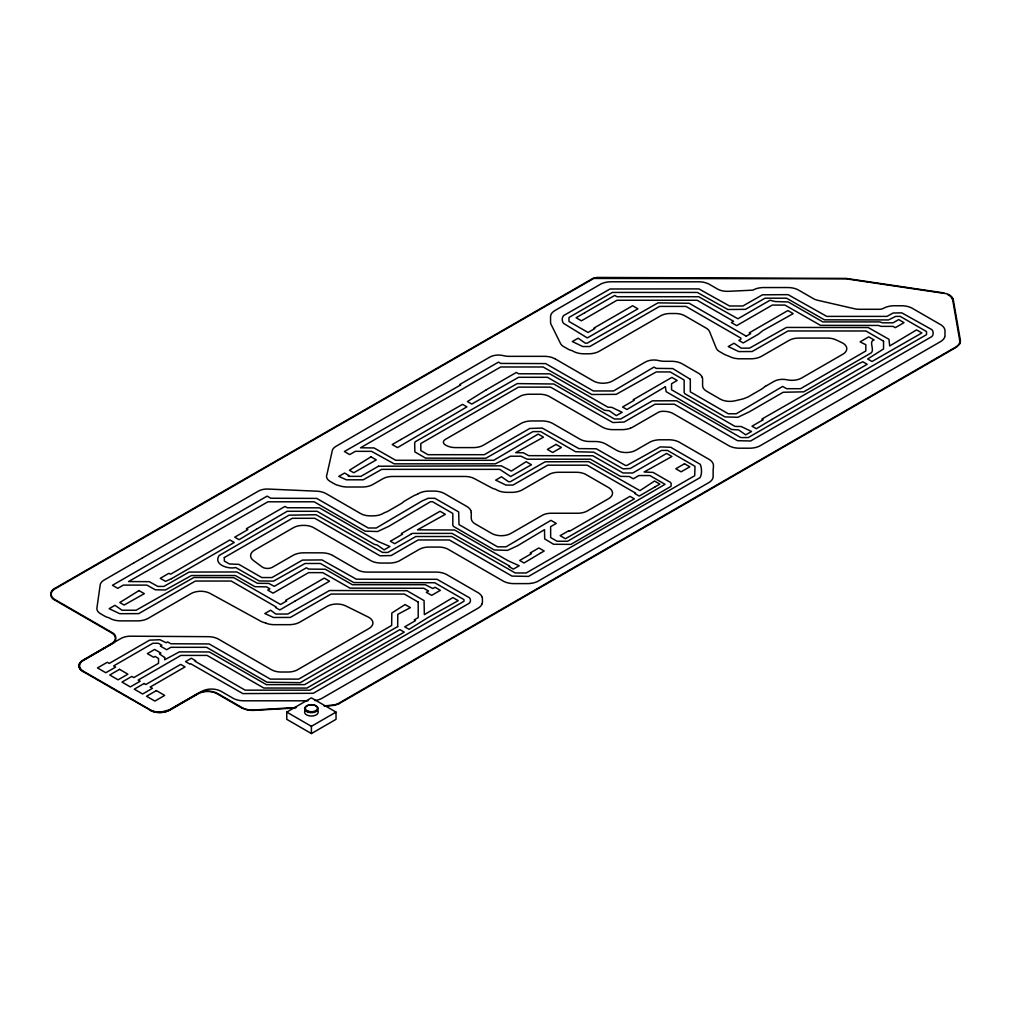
<?xml version="1.0" encoding="UTF-8"?>
<svg xmlns="http://www.w3.org/2000/svg" width="1011" height="1011" viewBox="0 0 1011 1011"><rect width="100%" height="100%" fill="white"/><g stroke="black" fill="none" stroke-linecap="round" stroke-linejoin="round"><path stroke-width="1.5" d="M78.946 666.527L79.351 663.759L81.436 661.169L111.463 643.666A13.333 7.696 0 0 0 111.45 632.772L54.594 599.953M54.581 588.528C49.539 590.614 49.362 597.83 54.556 599.927M54.594 588.516L593.432 278.101L597.122 277.444L846.156 278.417L943.882 292.925M133.844 562.9L104.133 580.049A13.661 7.886 0 0 0 100.14 585.268L96.917 608.091A12.296 7.102 0 0 0 100.481 613.69L104.828 616.204A12.296 7.102 0 0 0 109.024 617.784L110.376 618.555A12.296 7.102 0 0 0 112.335 619.414L112.701 619.553A12.296 7.102 0 0 0 114.9 620.211A12.296 7.102 0 0 0 117.238 620.64L117.642 620.691A12.296 7.102 0 0 0 120.094 620.88L138.077 620.88A12.296 7.102 0 0 0 140.529 620.691L140.933 620.64A12.296 7.102 0 0 0 143.271 620.211A12.296 7.102 0 0 0 145.47 619.553L145.824 619.414A12.296 7.102 0 0 0 147.783 618.555L191.092 593.571A13.661 7.886 0 0 1 210.149 593.432L260.32 620.981A13.661 7.886 0 0 0 264.048 622.523A13.661 7.886 0 0 1 265.716 623.067L265.931 623.142M133.882 562.874L142.197 558.072M746.219 336.195L750.63 333.655L749.265 332.859L787.898 310.554L793.205 313.625L762.787 330.635L758.44 334.161L743.211 342.944L738.864 340.442L740.861 339.292L740.861 338.104L685.963 306.409L659.564 306.409L589.792 346.533L582.702 346.533L572.34 341.541L578.14 338.205L585.268 343.159L587.214 343.159L658.009 302.87L689.211 303.275L746.105 336.12M765.466 386.316L773.971 381.412A12.296 7.102 0 0 1 787.076 379.807A13.661 7.886 0 0 0 801.622 378.026L842.77 354.267A13.661 7.886 0 0 0 841.771 342.577L836.009 339.86A13.661 7.886 0 0 0 827.352 338.078L798.741 338.078A13.661 7.886 0 0 0 789.073 340.391L761.7 356.188A12.296 7.102 0 0 1 761.157 356.491A12.296 7.102 0 0 1 759.097 357.376A12.296 7.102 0 0 1 756.797 358.096A12.296 7.102 0 0 1 754.37 358.539L754.029 358.576A13.661 7.886 0 0 1 751.249 358.791L739.837 358.791A12.296 7.102 0 0 1 739.028 358.779A12.296 7.102 0 0 1 736.716 358.589L736.362 358.539A12.296 7.102 0 0 1 733.986 358.121A12.296 7.102 0 0 1 731.812 357.464L731.458 357.338A12.296 7.102 0 0 1 729.525 356.491L725.633 354.937A12.296 7.102 0 0 1 723.901 354.103L719.554 351.588A12.296 7.102 0 0 1 716.268 348.188L709.646 331.798A13.661 7.886 0 0 0 706.007 328.019L684.864 315.811A13.661 7.886 0 0 0 675.209 313.511L670.306 313.511A13.661 7.886 0 0 0 660.651 315.811L599.359 351.209A12.296 7.102 0 0 1 598.866 351.474A12.296 7.102 0 0 1 596.92 352.334A13.661 7.886 0 0 0 596.566 352.46A12.296 7.102 0 0 1 592.256 353.496M286.77 712.098L311.401 697.868L336.031 712.098L336.031 719.339L311.401 733.556L286.77 719.339L286.77 712.098L311.401 726.315L336.031 712.098M339.115 703.618L956.419 347.215L960.071 343.538L960.45 340.732L953.158 298.978M142.387 557.958L258.424 491.106A12.296 7.102 0 0 1 268.041 489.046L315.887 491.156A12.296 7.102 0 0 1 318.566 491.346L318.983 491.397A12.296 7.102 0 0 1 321.334 491.826A12.296 7.102 0 0 1 323.545 492.496L323.899 492.635A12.296 7.102 0 0 1 325.757 493.444A12.296 7.102 0 0 1 326.313 493.747L360.636 513.563A13.661 7.886 0 0 0 370.721 515.875L373.779 515.812A13.661 7.886 0 0 0 383.005 513.512L383.523 513.209A12.296 7.102 0 0 1 385.734 512.198A13.661 7.886 0 0 0 388.199 511.073L401.076 503.63A13.661 7.886 0 0 0 402.985 502.252A13.661 7.886 0 0 1 404.893 500.875L413.474 495.921A12.296 7.102 0 0 1 415.685 494.91A13.661 7.886 0 0 0 418.137 493.785M418.301 493.697L418.781 493.431A12.296 7.102 0 0 1 420.74 492.572L421.094 492.433A12.296 7.102 0 0 1 423.331 491.763A12.296 7.102 0 0 1 425.644 491.346L426.048 491.295A12.296 7.102 0 0 1 428.474 491.106L433.845 491.093A12.296 7.102 0 0 1 434.629 491.106A12.296 7.102 0 0 1 436.967 491.295L437.384 491.346A12.296 7.102 0 0 1 439.734 491.776A12.296 7.102 0 0 1 442.034 492.483A12.663 7.317 0 0 1 444.385 493.52L467.069 506.612A12.296 7.102 0 0 1 468.738 507.863L468.965 508.065A12.296 7.102 0 0 1 470.722 510.517M339.064 703.643L335.121 705.236L324.417 706.31M296.476 707.523L253.167 710.025A13.37 7.722 0 0 1 242.375 707.801L217.517 693.458C211.552 690.311 203.742 690.311 197.764 693.432L169.254 709.886L160.976 712.123A13.345 7.709 0 0 1 150.386 709.886L83.483 671.266A13.333 7.696 0 0 1 83.483 660.373L111.956 643.931C116.998 641.859 117.2 634.63 111.994 632.532L55.099 599.675A13.333 7.696 0 0 1 55.087 588.794L593.773 278.442L846.106 278.809L943.629 293.291C947.446 293.481 951.477 295.275 953.133 298.927M324.316 705.918L334.831 704.869L338.647 703.327L955.926 346.95A13.358 7.709 0 0 0 959.768 340.72L952.691 299.825L950.782 296.564L947.711 294.567M294.997 708.003L253.142 710.417L248.302 710.202L241.932 708.104M308.001 700.8L244.194 700.8A12.941 7.469 0 0 1 243.183 700.787A12.296 7.102 0 0 1 240.77 700.598A13.661 7.886 0 0 0 240.353 700.547A12.296 7.102 0 0 1 238.053 700.143A12.296 7.102 0 0 1 235.803 699.46A13.661 7.886 0 0 0 235.449 699.334A12.296 7.102 0 0 1 233.49 698.475A12.296 7.102 0 0 1 233.01 698.209L221.144 691.36A13.661 7.886 0 0 0 201.834 691.36L169.241 710.177A13.661 7.886 0 0 1 151.84 711.099L82.99 671.531L80.198 669.231L78.946 666.552M266.108 623.206L266.424 623.332A12.296 7.102 0 0 0 268.673 624.014A12.296 7.102 0 0 0 270.986 624.432L271.403 624.482A12.296 7.102 0 0 0 273.956 624.672L289.487 624.672A13.661 7.886 0 0 0 292.267 624.469L292.609 624.432A12.296 7.102 0 0 0 294.921 624.014A12.296 7.102 0 0 0 297.183 623.332L297.537 623.193A12.296 7.102 0 0 0 299.382 622.384A12.296 7.102 0 0 0 299.938 622.081L327.223 606.335A13.661 7.886 0 0 1 345.762 605.918L368.143 616.988A13.661 7.886 0 0 1 368.914 628.551L297.626 669.712A13.661 7.886 0 0 1 287.971 672.024L281.096 672.024A13.661 7.886 0 0 1 271.441 669.712L218.313 639.04A12.296 7.102 0 0 0 216.089 638.08A12.296 7.102 0 0 0 213.801 637.36A12.296 7.102 0 0 0 211.387 636.93L211.122 636.892A12.296 7.102 0 0 0 208.544 636.69A12.941 7.469 0 0 0 207.546 636.677L130.71 636.197A13.661 7.886 0 0 0 120.878 638.51L82.99 660.385A13.661 7.886 0 0 0 82.99 671.531M149.919 710.177C156.01 713.298 163.63 713.324 169.722 710.177L198.181 693.748A13.333 7.696 0 0 1 217.049 693.736L241.907 708.092M555.241 358.93L593.331 380.932A13.661 7.886 0 0 0 612.653 380.932L645.296 362.077A12.296 7.102 0 0 1 658.982 360.611A13.661 7.886 0 0 0 664.53 361.293L671.14 361.293A12.802 7.393 0 0 1 672.252 361.306A12.296 7.102 0 0 1 674.564 361.496L674.982 361.546A12.296 7.102 0 0 1 677.307 361.963A12.296 7.102 0 0 1 679.645 362.684A12.65 7.304 0 0 1 681.995 363.707L698.399 373.185A12.296 7.102 0 0 1 700.206 374.55A12.296 7.102 0 0 1 702.051 377.09M332.568 555.431L357.426 569.787A13.661 7.886 0 0 0 367.081 572.1L436.588 572.1A12.296 7.102 0 0 1 439.14 572.289A13.661 7.886 0 0 0 439.558 572.352A12.296 7.102 0 0 1 441.87 572.769A12.296 7.102 0 0 1 444.12 573.452A13.661 7.886 0 0 0 444.486 573.578A12.296 7.102 0 0 1 446.331 574.387A12.296 7.102 0 0 1 446.887 574.69L477.925 592.61A12.296 7.102 0 0 1 478.443 592.926A12.296 7.102 0 0 1 479.846 594A13.661 7.886 0 0 0 480.073 594.203A12.296 7.102 0 0 1 481.881 596.705M702.177 377.293L702.253 377.482A12.296 7.102 0 0 1 702.582 378.809A12.296 7.102 0 0 1 702.607 379.277L702.594 385.646A13.661 7.886 0 0 0 706.601 391.219L720.198 399.08A13.661 7.886 0 0 0 734.984 400.811L741.948 399.181A13.661 7.886 0 0 0 745.195 398.107A12.296 7.102 0 0 1 746.244 397.689A13.661 7.886 0 0 0 748.696 396.565L761.561 389.134A13.661 7.886 0 0 0 763.469 387.756A13.661 7.886 0 0 1 765.428 386.341M470.823 510.656L470.911 510.896A12.296 7.102 0 0 1 471.24 512.539M471.265 512.691L471.265 518.365A13.661 7.886 0 0 0 475.258 523.938L491.649 533.404A13.661 7.886 0 0 0 510.959 533.404L542.262 515.332A12.296 7.102 0 0 1 550.957 513.247L577.685 513.247A13.661 7.886 0 0 0 587.34 510.934L608.534 498.714A13.661 7.886 0 0 0 608.534 487.555L586.077 474.589A13.661 7.886 0 0 0 576.422 472.276L558.438 472.276A13.661 7.886 0 0 0 548.783 474.589L522.181 489.931A12.296 7.102 0 0 1 520.02 490.904L519.755 491.005A12.296 7.102 0 0 1 517.506 491.687A12.296 7.102 0 0 1 515.18 492.104L514.763 492.155A12.296 7.102 0 0 1 512.451 492.344A12.296 7.102 0 0 1 511.629 492.357L506.701 492.344A12.296 7.102 0 0 1 504.148 492.155L503.832 492.117A12.296 7.102 0 0 1 501.418 491.687A12.296 7.102 0 0 1 499.169 491.005L498.853 490.878A12.296 7.102 0 0 1 496.957 490.057A12.296 7.102 0 0 1 496.401 489.754L495.529 489.248A12.296 7.102 0 0 1 491.333 487.668L474.058 478.468A13.661 7.886 0 0 0 464.946 476.459L392.483 476.459A13.661 7.886 0 0 0 382.815 478.772L372.553 484.673A12.296 7.102 0 0 1 370.607 485.533L370.342 485.634A12.296 7.102 0 0 1 368.004 486.342A12.296 7.102 0 0 1 365.704 486.759L365.287 486.809A12.296 7.102 0 0 1 362.861 486.999A12.296 7.102 0 0 1 362.178 487.011L346.912 486.999A12.296 7.102 0 0 1 344.334 486.809L343.967 486.759A12.296 7.102 0 0 1 341.566 486.329A12.296 7.102 0 0 1 340.037 485.899A13.661 7.886 0 0 0 338.571 485.482A13.661 7.886 0 0 1 334.262 483.801L330.104 481.4A12.296 7.102 0 0 1 326.793 474.841A13.661 7.886 0 0 0 327.008 474.159L332.012 451.917A13.661 7.886 0 0 0 332.101 451.386A13.661 7.886 0 0 1 336.069 446.281L450.097 380.123A13.661 7.886 0 0 1 451.272 379.34L459.828 374.411A12.296 7.102 0 0 1 460.852 373.88L489.766 357.123A12.296 7.102 0 0 1 503.453 355.657A13.661 7.886 0 0 0 509.001 356.34L544.057 356.34A13.181 7.608 0 0 1 544.929 356.34A12.296 7.102 0 0 1 547.494 356.542L547.911 356.592A12.296 7.102 0 0 1 550.262 357.009A12.296 7.102 0 0 1 552.474 357.692L552.827 357.818A12.296 7.102 0 0 1 555.039 358.829M311.401 726.315L311.401 733.556M314.825 700.547A12.296 7.102 0 0 0 317.176 700.117A12.296 7.102 0 0 0 319.299 699.486A13.661 7.886 0 0 1 319.653 699.347A12.296 7.102 0 0 0 321.827 698.386L478.228 608.091A12.726 7.355 0 0 0 480.023 606.714A12.296 7.102 0 0 0 481.211 605.437A12.296 7.102 0 0 0 481.982 604.035A13.661 7.886 0 0 1 482.07 603.794M482.095 603.643A12.296 7.102 0 0 0 482.424 601.987L482.411 598.638A13.661 7.886 0 0 0 482.057 597.033M332.366 555.33A12.296 7.102 0 0 0 330.155 554.319A13.661 7.886 0 0 1 329.801 554.18A12.296 7.102 0 0 0 327.589 553.51A12.296 7.102 0 0 0 325.239 553.08A13.661 7.886 0 0 1 324.822 553.03A12.296 7.102 0 0 0 322.256 552.84A13.181 7.608 0 0 0 321.384 552.827L304.109 552.827A12.941 7.469 0 0 0 303.11 552.84A12.296 7.102 0 0 0 300.684 553.03A13.661 7.886 0 0 1 300.267 553.08A12.296 7.102 0 0 0 297.967 553.497A12.296 7.102 0 0 0 295.717 554.167A13.661 7.886 0 0 1 295.364 554.306A12.296 7.102 0 0 0 293.417 555.165A12.296 7.102 0 0 0 292.925 555.431L272.338 567.31A6.824 3.943 0 0 1 262.127 566.944L253.47 560.524A13.661 7.886 0 0 1 254.595 550.11L293.405 527.704A13.661 7.886 0 0 1 303.06 525.391L304.033 525.391A13.661 7.886 0 0 1 313.701 527.704L370.772 560.65A12.65 7.304 0 0 0 373.122 561.674A12.296 7.102 0 0 0 375.46 562.394A12.296 7.102 0 0 0 377.785 562.811A13.661 7.886 0 0 1 378.202 562.862A12.296 7.102 0 0 0 380.515 563.051A12.296 7.102 0 0 0 381.311 563.064L389.172 563.064A12.296 7.102 0 0 0 389.968 563.051A12.296 7.102 0 0 0 392.281 562.862A13.661 7.886 0 0 1 392.698 562.811A12.296 7.102 0 0 0 395.023 562.394A12.296 7.102 0 0 0 397.184 561.75A13.661 7.886 0 0 1 397.538 561.623A12.296 7.102 0 0 0 399.699 560.65L419.249 549.377A13.661 7.886 0 0 1 428.904 547.065L438.635 547.065A13.661 7.886 0 0 1 448.303 549.377L503.415 581.186A12.65 7.304 0 0 0 505.765 582.222A12.296 7.102 0 0 0 508.103 582.93A12.296 7.102 0 0 0 510.429 583.347A13.661 7.886 0 0 1 510.833 583.41A12.296 7.102 0 0 0 513.146 583.587A12.296 7.102 0 0 0 513.954 583.612L527.944 583.6A13.661 7.886 0 0 0 530.724 583.398M531.066 583.347A12.296 7.102 0 0 0 533.378 582.93A12.296 7.102 0 0 0 535.628 582.248A13.661 7.886 0 0 1 535.994 582.121A12.296 7.102 0 0 0 537.839 581.312A12.296 7.102 0 0 0 538.395 581.009L708.648 482.715A12.296 7.102 0 0 0 709.166 482.386A12.296 7.102 0 0 0 710.569 481.324A13.661 7.886 0 0 1 710.809 481.122A12.296 7.102 0 0 0 711.984 479.821A12.296 7.102 0 0 0 712.704 478.481A13.661 7.886 0 0 1 712.806 478.241A12.296 7.102 0 0 0 713.134 476.775L713.147 469.647A13.661 7.886 0 0 1 713.286 468.51A12.296 7.102 0 0 0 713.412 467.663L713.425 465.553A12.296 7.102 0 0 0 713.4 465.085A12.296 7.102 0 0 0 713.084 463.746A13.661 7.886 0 0 1 712.982 463.518A12.296 7.102 0 0 0 712.262 462.179A12.296 7.102 0 0 0 711.137 460.928A13.661 7.886 0 0 1 710.91 460.713A12.296 7.102 0 0 0 709.242 459.462L679.341 442.211A12.65 7.304 0 0 0 676.991 441.175A12.296 7.102 0 0 0 674.653 440.455A12.296 7.102 0 0 0 672.328 440.038A13.661 7.886 0 0 1 671.923 439.987A12.296 7.102 0 0 0 669.598 439.798A12.296 7.102 0 0 0 668.802 439.785L660.284 439.785A12.296 7.102 0 0 0 659.475 439.798A12.296 7.102 0 0 0 657.163 439.987A13.661 7.886 0 0 1 656.758 440.038A12.296 7.102 0 0 0 654.433 440.455A12.296 7.102 0 0 0 652.259 441.112A13.661 7.886 0 0 1 651.905 441.238A12.296 7.102 0 0 0 649.972 442.085A12.296 7.102 0 0 0 649.416 442.388L635.805 450.236A13.661 7.886 0 0 1 616.483 450.236L605.854 444.107A12.296 7.102 0 0 0 605.298 443.804A12.296 7.102 0 0 0 603.453 442.995A13.661 7.886 0 0 1 603.099 442.856A12.296 7.102 0 0 0 600.85 442.173A12.296 7.102 0 0 0 598.525 441.756A13.661 7.886 0 0 1 598.108 441.706A12.296 7.102 0 0 0 595.567 441.516L589.59 441.504A13.661 7.886 0 0 1 579.948 439.191L552.84 423.546A12.296 7.102 0 0 0 552.284 423.255A12.296 7.102 0 0 0 550.439 422.434A13.661 7.886 0 0 1 550.072 422.307A12.296 7.102 0 0 0 547.861 421.638A12.296 7.102 0 0 0 545.51 421.208A13.661 7.886 0 0 1 545.106 421.157A12.296 7.102 0 0 0 542.528 420.955L531.723 420.955A12.296 7.102 0 0 0 531.028 420.968A12.296 7.102 0 0 0 528.614 421.157A13.661 7.886 0 0 1 528.197 421.208A12.296 7.102 0 0 0 525.897 421.625A12.296 7.102 0 0 0 523.647 422.295A13.661 7.886 0 0 1 523.294 422.421A12.296 7.102 0 0 0 521.347 423.293A12.296 7.102 0 0 0 520.855 423.558L483.207 445.282A13.661 7.886 0 0 1 473.552 447.595L455.595 447.595A13.661 7.886 0 0 1 446.078 445.371L445.447 445.017A6.824 3.943 0 0 1 445.371 439.393L519.591 396.552A13.661 7.886 0 0 1 529.246 394.239L539.786 394.239A13.661 7.886 0 0 1 549.441 396.552L602.278 427.046A12.296 7.102 0 0 0 602.834 427.35A12.296 7.102 0 0 0 604.768 428.196A13.661 7.886 0 0 1 605.121 428.323A12.296 7.102 0 0 0 607.295 428.98A12.296 7.102 0 0 0 609.62 429.397A13.661 7.886 0 0 1 610.025 429.448A12.296 7.102 0 0 0 612.337 429.637A12.296 7.102 0 0 0 613.146 429.65L622.397 429.637A13.661 7.886 0 0 0 625.177 429.435M625.518 429.397A12.296 7.102 0 0 0 627.831 428.98A12.296 7.102 0 0 0 630.08 428.298A13.661 7.886 0 0 1 630.434 428.159M630.637 428.057A12.296 7.102 0 0 0 632.848 427.046L658.11 412.463A6.824 3.943 0 0 1 662.938 411.3L663.557 411.3A13.661 7.886 0 0 1 673.212 413.613L728.615 445.598A12.296 7.102 0 0 0 729.171 445.902A12.296 7.102 0 0 0 731.029 446.71A13.661 7.886 0 0 1 731.383 446.849A12.296 7.102 0 0 0 733.632 447.532A12.296 7.102 0 0 0 735.957 447.949A13.661 7.886 0 0 1 736.362 447.999A12.296 7.102 0 0 0 738.915 448.189L749.543 448.202A12.296 7.102 0 0 0 750.352 448.189A12.296 7.102 0 0 0 752.664 447.999A13.661 7.886 0 0 1 753.069 447.949A12.296 7.102 0 0 0 755.394 447.532A12.296 7.102 0 0 0 757.555 446.875A13.661 7.886 0 0 1 757.921 446.748A12.296 7.102 0 0 0 759.855 445.902A12.296 7.102 0 0 0 760.411 445.611L940.483 341.642A12.296 7.102 0 0 0 941.001 341.326A12.296 7.102 0 0 0 942.467 340.201A13.661 7.886 0 0 1 942.694 339.999A12.296 7.102 0 0 0 943.819 338.748A12.296 7.102 0 0 0 944.539 337.409A13.661 7.886 0 0 1 944.628 337.168M944.64 337.017A12.296 7.102 0 0 0 944.982 335.374L944.982 330.837A12.296 7.102 0 0 0 944.956 330.37A12.296 7.102 0 0 0 944.628 329.03A13.661 7.886 0 0 1 944.539 328.802A12.296 7.102 0 0 0 943.819 327.463A12.296 7.102 0 0 0 942.694 326.212A13.661 7.886 0 0 1 942.467 325.997A12.296 7.102 0 0 0 940.786 324.746L912.061 308.165A12.65 7.304 0 0 0 909.723 307.142A12.296 7.102 0 0 0 907.372 306.421A12.296 7.102 0 0 0 905.047 306.004A13.661 7.886 0 0 1 904.643 305.954A12.296 7.102 0 0 0 902.33 305.764A12.296 7.102 0 0 0 901.521 305.752L894.406 305.752A12.296 7.102 0 0 0 893.598 305.764A12.296 7.102 0 0 0 891.285 305.954A13.661 7.886 0 0 1 890.881 306.004A12.296 7.102 0 0 0 888.555 306.421A12.296 7.102 0 0 0 886.394 307.066A13.661 7.886 0 0 1 886.028 307.205A12.296 7.102 0 0 0 883.867 308.165A6.824 3.943 0 0 1 879.09 309.29L859.489 309.29A13.661 7.886 0 0 1 854.434 308.734L817.874 300.318A13.661 7.886 0 0 1 813.274 298.574L798.361 289.967A12.663 7.317 0 0 0 796.011 288.931A12.296 7.102 0 0 0 793.698 288.223A12.296 7.102 0 0 0 791.348 287.806A13.661 7.886 0 0 1 790.943 287.743A12.296 7.102 0 0 0 788.593 287.566A12.296 7.102 0 0 0 787.809 287.541L764.089 287.554A12.953 7.481 0 0 0 763.09 287.554A12.296 7.102 0 0 0 760.664 287.743A13.661 7.886 0 0 1 760.247 287.806A12.296 7.102 0 0 0 757.947 288.211A12.296 7.102 0 0 0 755.697 288.893A13.661 7.886 0 0 1 755.343 289.02A12.296 7.102 0 0 0 753.397 289.879A12.296 7.102 0 0 0 752.904 290.144L728.324 291.332A13.661 7.886 0 0 1 717.532 289.045L709.469 284.394A12.296 7.102 0 0 0 708.913 284.091A12.296 7.102 0 0 0 707.055 283.27A13.661 7.886 0 0 1 706.702 283.143A12.296 7.102 0 0 0 704.49 282.473A12.296 7.102 0 0 0 702.139 282.044A13.661 7.886 0 0 1 701.735 281.993A12.296 7.102 0 0 0 699.157 281.804L611.415 281.791A12.941 7.469 0 0 0 610.404 281.804A12.296 7.102 0 0 0 607.99 281.993A13.661 7.886 0 0 1 607.573 282.044A12.296 7.102 0 0 0 605.273 282.461A12.296 7.102 0 0 0 603.024 283.131A13.661 7.886 0 0 1 602.67 283.257A12.296 7.102 0 0 0 600.711 284.129A12.296 7.102 0 0 0 600.231 284.394L555.052 310.465A12.296 7.102 0 0 0 554.597 310.756A12.296 7.102 0 0 0 553.105 311.881A13.661 7.886 0 0 1 552.878 312.083A12.296 7.102 0 0 0 551.703 313.385A12.296 7.102 0 0 0 550.995 314.712A13.661 7.886 0 0 1 550.894 314.952A12.296 7.102 0 0 0 550.578 316.342A12.941 7.469 0 0 0 550.553 316.923L550.553 322.041A12.827 7.406 0 0 0 550.578 322.673A12.296 7.102 0 0 0 550.907 324.025A13.661 7.886 0 0 1 550.995 324.266A12.296 7.102 0 0 0 551.45 325.201A13.661 7.886 0 0 1 551.715 325.681L560.524 343.5A12.296 7.102 0 0 0 563.645 346.571L567.992 349.073A12.296 7.102 0 0 0 572.188 350.665L573.136 351.209A12.296 7.102 0 0 0 573.679 351.499A12.296 7.102 0 0 0 575.625 352.346A13.661 7.886 0 0 1 575.992 352.485A12.296 7.102 0 0 0 578.115 353.117A12.296 7.102 0 0 0 580.466 353.547A13.661 7.886 0 0 1 580.87 353.597A12.296 7.102 0 0 0 583.221 353.787A12.296 7.102 0 0 0 584.004 353.799L588.49 353.799A12.296 7.102 0 0 0 589.173 353.787A12.296 7.102 0 0 0 591.599 353.597A13.661 7.886 0 0 1 592.016 353.547M317.378 710.177A6.824 3.943 0 0 1 311.401 716.041A6.824 3.943 0 0 1 305.436 710.177M224.316 557.554L224.316 561.042L229.383 563.961L238.912 564.378L261.773 577.559L271.972 577.559L302.491 560.094L321.966 559.93L356.34 579.189L437.068 579.303L469.23 597.627C470.886 598.777 470.886 602.114 469.23 603.251L313.258 693.293L242.83 693.597L190.611 663.696L189.891 664.113L185.544 661.598L191.344 658.249L195.679 660.764L194.959 661.181L245.142 690.159L310.011 690.159L463.986 601.267L463.986 599.611L434.743 582.74L353.762 582.576L320.424 563.481L305.069 563.481L273.513 581.11L259.195 580.946L235.677 567.512C228.966 569.42 213.106 564.947 219.071 555.557L289.058 515.168L316.064 514.751L382.588 552.423L387.895 552.423L415.837 536.525L451.715 536.525L515.231 572.959L526.251 572.959L694.709 475.701L694.987 466.286L667.525 450.426L661.548 450.426L630.283 468.485L623.13 468.902L593.722 452.157L575.6 451.74L540.708 431.596L532.999 431.596L485.849 458.236L425.644 458.135L414.864 451.904L414.674 442.805L415.395 441.655L517.228 383.599L553.788 384.003L614.41 418.996L620.703 418.996L652.449 400.824L676.637 400.773L740.76 437.561L748.279 437.561L926.544 334.641L926.531 331.57L900.245 316.392L895.683 316.392L888.543 319.931L824.42 319.83L786.545 298.194L765.049 298.194L745.448 309.353L727.933 309.518L697.325 292.432L612.363 292.432L568.991 317.479L568.991 321.485L588.036 332.48L594.847 328.55L593.975 328.057L632.608 305.752L637.916 308.81L587.315 337.927L563.746 323.482C561.712 321.751 561.712 317.201 563.746 315.495L610.05 288.994L698.866 288.893L729.474 305.979L742.87 305.979L762.471 294.808L788.087 294.656L826.745 316.392L887.001 316.392L893.117 313.006L901.787 312.854L931.788 329.586C933.633 331.065 933.621 335.033 931.864 336.562L750.592 440.998L737.512 440.682L674.312 404.21L655.014 404.21L624.153 422.029L612.881 422.547L550.54 387.137L518.504 387.137L420.816 443.538L420.816 450.565L427.969 454.697L484.307 454.697L529.751 428.462L542.25 428.057L578.848 448.606L596.288 448.77L625.455 465.464L626.833 465.452L660.284 446.887L670.773 447.292L700.231 464.302C701.824 467.752 702.139 474.374 700.042 477.634L528.576 576.396L511.983 576.093L449.389 539.962L418.15 539.962L391.143 555.557L380.022 555.81L314.787 518.289L292.305 518.302L224.316 557.554M418.2 602.076L418.2 617.62L414.27 619.895L415.508 620.602L404.741 626.833L409.089 629.335L427.792 617.658L458.223 600.648L452.903 597.589L424.342 614.637L424.064 600.597L406.902 590.689L329.523 590.525L287.806 614.031L275.801 614.031L270.619 610.214L264.831 613.551L273.476 617.481L290.372 617.418L331.065 594.064L404.324 594.064L418.2 602.076M665.402 386.72L666.123 391.661L731.686 429.511L738.649 429.928L745.714 434.844L751.514 431.495L741.215 426.541L734.934 426.377L671.557 389.778L671.557 383.725L677.18 380.477L671.86 377.419L633.227 399.724L634.213 400.293L622.586 407.003L626.934 409.518L665.402 386.72M690.311 379.277L690.311 391.851L728.249 413.764L736.299 413.764L782.666 386.429L786.596 388.704L800.51 388.704L865.82 350.994L865.82 344.7L860.07 341.882L868.752 336.865L874.073 339.936C868.209 341.352 875.096 349.831 871.065 352.978L803.758 391.838L783.209 392.255L749.341 411.806L737.828 417.303L725.001 416.898L684.877 393.734L684.156 392.584L684.156 380.01L670.179 371.934L656.227 371.934L616.204 394.341L591.776 394.505L543.097 366.98L500.698 366.98L360.51 447.785L374.083 447.949L395.705 460.283L493.785 460.283L538.206 434.085L543.514 437.156L515.673 452.675L523.306 452.776L528.702 455.658L592.8 455.759L623.029 472.984L632.76 472.984L666.628 453.421L671.936 456.492L644.108 471.998L653.144 472.415L670.293 482.31L671.178 483.41L671.013 486.367L570.912 544.373L553.586 544.272L544.689 538.901L544.499 529.65L517.632 545.713L507.56 550.363L494.278 549.959L453.535 526.44L452.814 525.303L452.814 513.436L432.569 501.747L430.433 501.747L388.843 526.314L377.545 531.546L364.984 531.129L314.168 501.797L267.928 501.797L128.561 581.565L149.236 581.666L157.868 586.418L163.883 586.418L189.12 572.074L236.852 571.973L257.489 583.309L268.787 583.41L274.259 586.342L306.371 567.79L308.608 569.092L325.34 569.256L352.371 584.712L425.265 584.712L432.86 588.528L435.033 587.265L440.354 590.336L431.659 595.353L426.351 592.282L428.525 591.031L423.71 588.263L350.046 588.149L322.774 572.643L308.608 572.63L273.046 593.166L267.738 590.095L269.912 588.844L266.462 586.86L254.924 586.683L235.31 575.524L191.445 575.524L165.425 589.956L155.302 589.792L146.911 585.104L123.38 585.104L117.756 588.351L112.448 585.281L267.119 496.123L270.784 498.246L316.746 498.41L368.231 527.995L376.282 527.995L422.156 500.938L428.108 498.297L434.894 498.297L458.678 511.945L458.969 524.57L497.526 546.825L506.018 546.825L550.957 520.349L556.265 523.407L550.641 526.655L550.654 537.561L557.023 541.239L567.676 541.239L665.048 484.307L649.896 475.549L638.927 475.549L633.303 478.797L629.373 476.522L620.463 476.358L590.475 459.209L527.161 459.196L520.994 456.214L510.492 456.214L495.327 463.834L394.164 463.834L371.505 451.336L355.329 451.336L349.705 454.584L344.397 451.513L460.675 384.938L459.828 384.445L498.461 362.14L500.698 363.429L545.675 363.594L593.318 390.954L613.626 390.954L653.991 367.094L656.227 368.383L672.745 368.56L690.311 379.277M883.551 341.175L883.551 348.959L867.665 358.993L872.013 361.496L921.88 332.96L916.573 329.889L889.693 345.964L888.972 339.292L868.222 327.539L786.444 327.438L749.568 348.138L741.114 348.15L734.037 343.235L728.249 346.571L738.788 351.588L752.133 351.525L787.986 330.976L865.909 330.989L883.551 341.175M164.679 657.516L164.692 659.766L179.377 651.868L209.403 651.969L266.399 684.637L304.614 684.637L399.914 629.613L404.261 632.128L306.94 688.074L263.82 688.023L207.078 655.406L180.918 655.406L138.166 680.087L140.163 681.237L130.343 686.911L122.002 682.096L131.822 676.422L133.818 677.585L158.537 663.304L158.537 658.414L155.087 656.417L153.647 657.251L147.366 653.637L154.607 649.454L160.888 653.068L159.435 653.915L164.679 657.516M540.101 553.371L524.027 562.975L519.679 560.473L531.432 553.687L530.194 552.966L538.876 547.949L544.196 551.02L540.101 553.371M397.677 626.58L300.254 682.665L267.106 682.248L206.585 647.318L170.859 647.318L166.689 649.732L160.408 646.105L161.848 645.271L158.411 643.274L152.863 643.274L113.636 665.933L115.633 667.083L105.814 672.745L97.473 667.93L107.292 662.268L109.289 663.418L149.615 640.14L159.953 639.736L166.196 642.756L167.649 641.922L170.859 643.767L209.163 643.944L270.354 679.114L298.713 679.114L391.649 625.468L391.826 613.007L405.095 604.553L410.415 607.624L397.791 614.347L397.677 626.58M256.314 529.309L239.076 539.684L234.729 537.17L247.834 529.612L246.343 528.753L284.976 506.448L287.225 507.737L319.413 507.838L377.912 541.39L389.905 546.509L384.104 549.858L377.04 544.929L374.474 544.411L317.088 511.288L287.225 511.288L256.314 529.309M771.823 419.464L756.342 428.715L751.994 426.2L763.141 419.767L761.902 419.047L859.16 363.454L862.838 361.786L867.173 364.289L771.823 419.464M411.199 534.035L394.732 543.716L390.385 541.214L402.517 534.212L401.392 533.568L440.038 511.263L445.345 514.321L417.505 529.84L454.596 530.004L507.977 560.675L519.186 565.768L513.398 569.117L509.051 566.602L509.771 566.185L452.031 533.391L412.324 533.391L411.199 534.035M655.267 486.746L639.192 496.06L634.857 493.545L635.578 493.128L587.164 465.186L547.684 465.186L512.943 485.09L505.968 485.09L495.681 480.137L501.469 476.788L508.546 481.704L510.378 481.704L545.119 461.8L588.705 461.635L639.925 490.626L654.547 481.034L659.867 484.092L655.267 486.746M295.01 601.115L279.794 609.936L275.447 607.421L276.18 607.004L231.203 581.034L195.401 581.047L138.709 613.626L119.715 613.69L109.175 608.673L114.963 605.324L122.04 610.24L136.131 610.24L193.872 577.496L233.781 577.66L280.527 604.49L286.593 600.989L285.607 600.42L324.24 578.115L329.548 581.186L295.01 601.115M171.567 578.633L165.564 581.376L160.256 578.317L168.938 573.3L170.556 574.223L229.901 539.962L234.249 542.465L171.567 578.633M378.48 466.223L360.914 476.358L348.883 476.371L348.214 475.966L348.934 475.549L344.587 473.034L338.799 476.383L346.407 479.808L363.227 479.808L381.728 469.357L499.712 469.357L510.643 476.51L531.445 464.757L526.124 461.698L511.376 471.075L501.254 465.818L378.48 466.223M584.8 312.715L576.106 317.732L581.413 320.803L616.975 300.267L697.148 300.267L733.569 321.296L731.395 322.547L736.703 325.618L772.265 305.082L784.953 305.082L820.464 325.34L878.458 325.454L881.049 326.363L893.079 326.376L895.316 327.665L904.011 322.648L898.703 319.577L893.079 322.825L882.59 322.825L879.722 321.902L822.79 321.902L788.214 301.948L775.058 301.543L770.028 300.242L737.916 318.781L698.689 296.728L616.975 296.728L614.739 295.427L584.8 312.715M486.379 389.74L467.423 401.557L471.771 404.059L518.567 377.293L547.444 377.293L604.654 410.314L609.241 410.731L616.306 415.647L622.106 412.298L611.807 407.345L607.902 407.18L549.769 373.855L518.567 373.754L516.318 372.452L486.379 389.74M139 590.588L119.791 602.531L124.138 605.046L144.32 593.647L139 590.588M370.961 456.808L349.414 470.254L353.762 472.756L376.269 459.879L370.961 456.808M400.899 439.52L392.205 444.537L397.513 447.608L466.93 406.852L462.583 404.349L400.899 439.52M119.551 669.345L109.744 675.007L118.085 679.822L127.891 674.16L119.551 669.345M556.063 444.41L547.381 449.427L552.688 452.486L561.383 447.469L556.063 444.41M144.093 683.512L134.273 689.173L142.614 693.988L152.421 688.327L150.184 687.038L185.064 666.894L180.716 664.391L145.837 684.523L144.093 683.512M156.351 690.589L146.544 696.263L154.885 701.078L164.692 695.404L156.351 690.589M684.485 463.746L675.803 468.763L681.111 471.821L689.805 466.804L684.485 463.746M568.827 530.661L560.132 535.678L565.44 538.749L634.365 498.853L630.017 496.338L569.698 531.167L568.827 530.661M307.989 712.161A6.824 3.943 0 0 0 318.238 708.749A6.824 3.943 0 0 0 307.989 705.337A6.824 3.943 0 0 0 307.989 712.161M308.077 711.175A6.142 3.551 0 0 0 317.542 708.357A6.142 3.551 0 0 0 308.595 705.033A6.142 3.551 0 0 0 308.077 711.175"/></g></svg>
